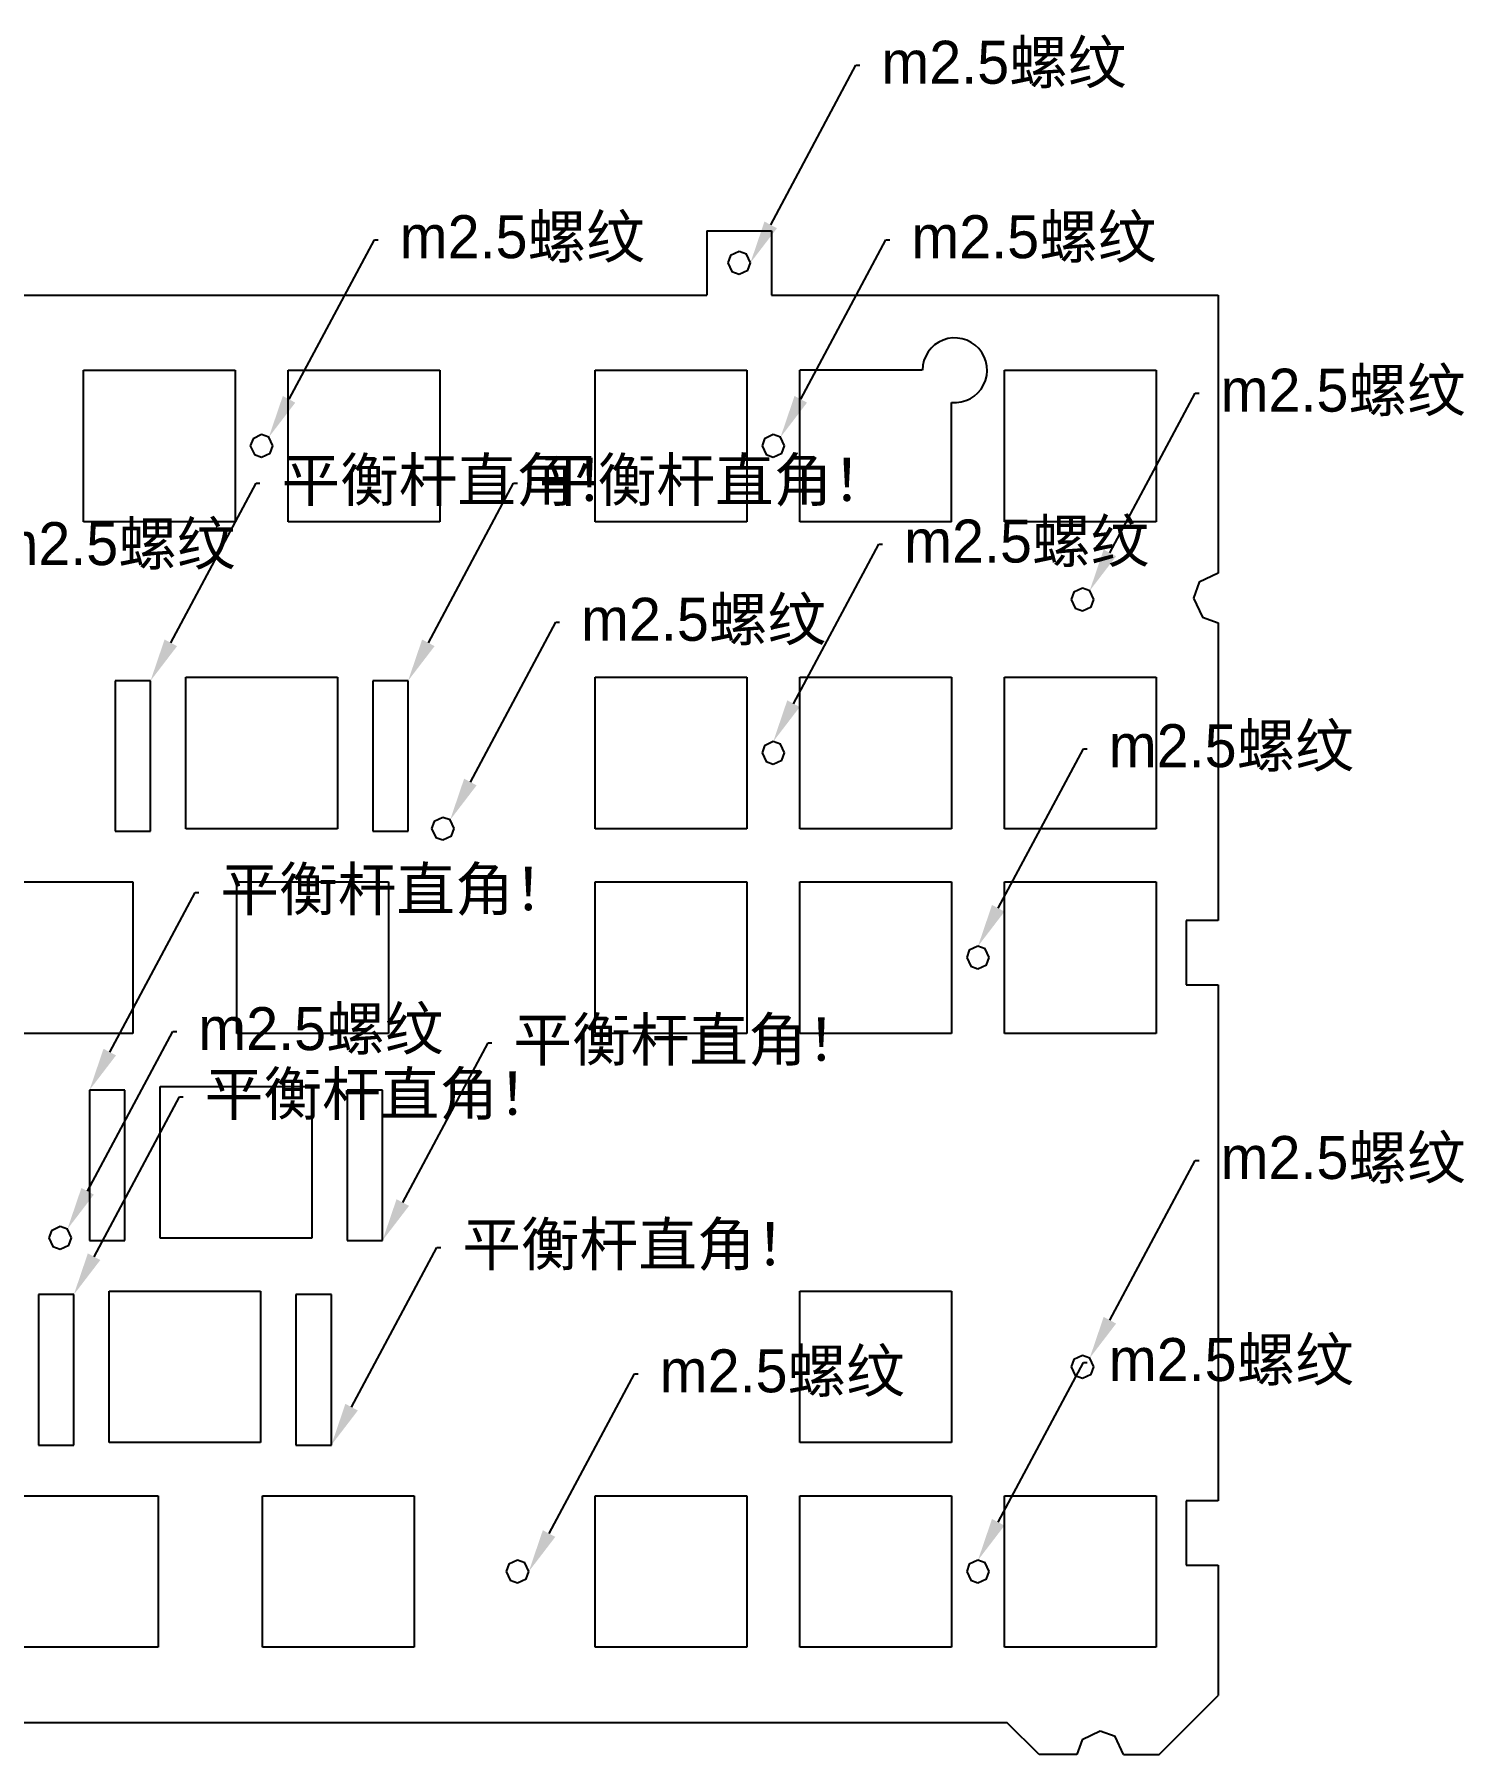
# Model space of a CAD drawing. Header units: millimetres. Extents: x -38 to 344, y 35 to 195.
# Drawn here: x 210.4 to 344.3, y 34.9 to 195 of the extents above; entities that cross this region are included whole.
import ezdxf
from ezdxf import colors
from ezdxf.entities.mleader import LeaderData, LeaderLine
from ezdxf.math import Vec2, Vec3

# ---------------------------------------------------------------- set-up
doc = ezdxf.new("R2010")
doc.units = ezdxf.units.MM

msp = doc.modelspace()

# ---------------------------------------------------------------- linework, layer by layer
at = {"color": 7, "linetype": 'Continuous'}
for p, q in [((272.98, 176.73), (272.98, 170.74)), ((272.98, 176.73), (278.98, 176.73)), ((278.98, 176.73), (278.98, 170.74)), ((-38.34, 170.74), (272.98, 170.74)), ((278.98, 170.74), (320.56, 170.74)), ((320.56, 170.74), (320.56, 144.85)), ((214.98, 163.75), (229.08, 163.75)), ((214.98, 149.65), (214.98, 163.75)), ((229.08, 163.75), (229.08, 149.65)), ((234.02, 163.75), (248.12, 163.75)), ((234.02, 149.65), (234.02, 163.75)), ((248.12, 163.75), (248.12, 149.65)), ((262.59, 163.75), (276.69, 163.75)), ((262.59, 149.65), (262.59, 163.75)), ((276.69, 163.75), (276.69, 149.65)), ((281.63, 149.65), (281.63, 163.75)), ((293.02, 163.74), (281.63, 163.75)), ((300.67, 163.75), (314.77, 163.75)), ((300.67, 149.65), (300.67, 163.75)), ((314.77, 163.75), (314.77, 149.65)), ((295.73, 149.65), (295.73, 160.74)), ((229.08, 149.65), (214.98, 149.65)), ((248.12, 149.65), (234.02, 149.65)), ((276.69, 149.65), (262.59, 149.65)), ((295.73, 149.65), (281.63, 149.65)), ((314.77, 149.65), (300.67, 149.65)), ((320.56, 140.25), (320.56, 112.55)), ((221.22, 134.85), (217.92, 134.85)), ((217.92, 134.85), (217.92, 120.85)), ((221.22, 120.85), (221.22, 134.85)), ((224.5, 135.18), (238.6, 135.18)), ((224.5, 121.08), (224.5, 135.18)), ((238.6, 135.18), (238.6, 121.08)), ((245.18, 134.85), (241.89, 134.85)), ((241.89, 134.85), (241.89, 120.85)), ((245.18, 120.85), (245.18, 134.85)), ((262.59, 135.18), (276.69, 135.18)), ((262.59, 121.08), (262.59, 135.18)), ((276.69, 135.18), (276.69, 121.08)), ((281.63, 135.18), (295.73, 135.18)), ((281.63, 121.08), (281.63, 135.18)), ((295.73, 135.18), (295.73, 121.08)), ((300.67, 135.18), (314.77, 135.18)), ((300.67, 121.08), (300.67, 135.18)), ((314.77, 135.18), (314.77, 121.08)), ((217.92, 120.85), (221.22, 120.85)), ((238.6, 121.08), (224.5, 121.08)), ((241.89, 120.85), (245.18, 120.85)), ((276.69, 121.08), (262.59, 121.08)), ((295.73, 121.08), (281.63, 121.08)), ((314.77, 121.08), (300.67, 121.08)), ((205.46, 116.14), (219.56, 116.14)), ((219.56, 116.14), (219.56, 102.04)), ((229.26, 116.14), (243.36, 116.14)), ((229.26, 102.04), (229.26, 116.14)), ((243.36, 116.14), (243.36, 102.04)), ((262.59, 116.14), (276.69, 116.14)), ((262.59, 102.04), (262.59, 116.14)), ((276.69, 116.14), (276.69, 102.04)), ((281.63, 116.14), (295.73, 116.14)), ((281.63, 102.04), (281.63, 116.14)), ((295.73, 116.14), (295.73, 102.04)), ((300.67, 116.14), (314.77, 116.14)), ((300.67, 102.04), (300.67, 116.14)), ((314.77, 116.14), (314.77, 102.04)), ((320.56, 112.55), (317.56, 112.55)), ((317.56, 112.55), (317.56, 106.55)), ((317.56, 106.55), (320.56, 106.55)), ((320.56, 106.55), (320.56, 58.55)), ((219.56, 102.04), (205.46, 102.04)), ((243.36, 102.04), (229.26, 102.04)), ((276.69, 102.04), (262.59, 102.04)), ((295.73, 102.04), (281.63, 102.04)), ((314.77, 102.04), (300.67, 102.04)), ((218.84, 96.77), (215.54, 96.77)), ((215.54, 96.77), (215.54, 82.77)), ((218.84, 82.77), (218.84, 96.77)), ((222.12, 97.1), (236.22, 97.1)), ((222.12, 83), (222.12, 97.1)), ((236.22, 97.1), (236.22, 83)), ((242.8, 96.77), (239.51, 96.77)), ((239.51, 96.77), (239.51, 82.77)), ((242.8, 82.77), (242.8, 96.77)), ((215.54, 82.77), (218.84, 82.77)), ((236.22, 83), (222.12, 83)), ((239.51, 82.77), (242.8, 82.77)), ((214.08, 77.73), (210.78, 77.73)), ((210.78, 77.73), (210.78, 63.73)), ((214.08, 63.73), (214.08, 77.73)), ((217.36, 78.06), (231.46, 78.06)), ((217.36, 63.96), (217.36, 78.06)), ((231.46, 78.06), (231.46, 63.96)), ((238.04, 77.73), (234.75, 77.73)), ((234.75, 77.73), (234.75, 63.73)), ((238.04, 63.73), (238.04, 77.73)), ((281.63, 78.06), (295.73, 78.06)), ((281.63, 63.96), (281.63, 78.06)), ((295.73, 78.06), (295.73, 63.96)), ((210.78, 63.73), (214.08, 63.73)), ((231.46, 63.96), (217.36, 63.96)), ((234.75, 63.73), (238.04, 63.73)), ((295.73, 63.96), (281.63, 63.96)), ((207.84, 59.02), (221.94, 59.02)), ((221.94, 59.02), (221.94, 44.92)), ((231.64, 59.02), (245.74, 59.02)), ((231.64, 44.92), (231.64, 59.02)), ((245.74, 59.02), (245.74, 44.92)), ((262.59, 59.02), (276.69, 59.02)), ((262.59, 44.92), (262.59, 59.02)), ((276.69, 59.02), (276.69, 44.92)), ((281.63, 59.02), (295.73, 59.02)), ((281.63, 44.92), (281.63, 59.02)), ((295.73, 59.02), (295.73, 44.92)), ((300.67, 59.02), (314.77, 59.02)), ((300.67, 44.92), (300.67, 59.02)), ((314.77, 59.02), (314.77, 44.92)), ((320.56, 58.55), (317.56, 58.55)), ((317.56, 58.55), (317.56, 52.55)), ((317.56, 52.55), (320.56, 52.55)), ((320.56, 52.55), (320.56, 40.43)), ((221.94, 44.92), (207.84, 44.92)), ((245.74, 44.92), (231.64, 44.92)), ((276.69, 44.92), (262.59, 44.92)), ((295.73, 44.92), (281.63, 44.92)), ((314.77, 44.92), (300.67, 44.92)), ((315.06, 34.93), (320.56, 40.43)), ((-18.85, 37.93), (300.89, 37.93)), ((303.89, 34.93), (300.89, 37.93)), ((307.39, 34.93), (303.89, 34.93)), ((311.74, 34.93), (315.06, 34.93))]:
    msp.add_line(p, q, dxfattribs=at)
at = {"color": 7, "linetype": 'Continuous', "flags": 128}
for points in [[(275.98, 174.79), (275.17, 174.41), (274.93, 173.74)], [(277.03, 173.74), (276.65, 174.54), (275.98, 174.79)], [(274.93, 173.74), (275.31, 172.93), (275.98, 172.69)], [(275.98, 172.69), (276.79, 173.07), (277.03, 173.74)], [(231.55, 157.75), (230.75, 157.37), (230.5, 156.7)], [(232.6, 156.7), (232.22, 157.51), (231.55, 157.75)], [(279.15, 157.75), (278.35, 157.37), (278.11, 156.7)], [(280.2, 156.7), (279.83, 157.51), (279.15, 157.75)], [(230.5, 156.7), (230.88, 155.89), (231.55, 155.65)], [(231.55, 155.65), (232.36, 156.03), (232.6, 156.7)], [(278.11, 156.7), (278.48, 155.89), (279.15, 155.65)], [(279.15, 155.65), (279.96, 156.03), (280.2, 156.7)], [(320.56, 144.85), (318.79, 144.02), (318.26, 142.55)], [(307.92, 143.46), (307.11, 143.09), (306.87, 142.41)], [(308.97, 142.41), (308.59, 143.22), (307.92, 143.46)], [(318.26, 142.55), (319.09, 140.78), (320.56, 140.25)], [(306.87, 142.41), (307.25, 141.61), (307.92, 141.36)], [(307.92, 141.36), (308.72, 141.74), (308.97, 142.41)], [(279.15, 129.19), (278.35, 128.81), (278.11, 128.14)], [(278.11, 128.14), (278.48, 127.33), (279.15, 127.09)], [(280.2, 128.14), (279.83, 128.94), (279.15, 129.19)], [(279.15, 127.09), (279.96, 127.47), (280.2, 128.14)], [(248.42, 122.14), (247.61, 121.76), (247.37, 121.09)], [(249.47, 121.09), (249.09, 121.9), (248.42, 122.14)], [(247.37, 121.09), (247.75, 120.28), (248.42, 120.04)], [(248.42, 120.04), (249.23, 120.42), (249.47, 121.09)], [(298.2, 110.15), (297.39, 109.77), (297.15, 109.1)], [(297.15, 109.1), (297.52, 108.29), (298.2, 108.05)], [(299.25, 109.1), (298.87, 109.9), (298.2, 110.15)], [(298.2, 108.05), (299, 108.43), (299.25, 109.1)], [(212.81, 84.06), (212, 83.68), (211.76, 83.01)], [(213.86, 83.01), (213.48, 83.82), (212.81, 84.06)], [(211.76, 83.01), (212.14, 82.2), (212.81, 81.96)], [(212.81, 81.96), (213.62, 82.34), (213.86, 83.01)], [(307.92, 72.06), (307.11, 71.69), (306.87, 71.02)], [(308.97, 71.02), (308.59, 71.82), (307.92, 72.06)], [(306.87, 71.02), (307.25, 70.21), (307.92, 69.97)], [(307.92, 69.97), (308.72, 70.34), (308.97, 71.02)], [(255.36, 53.02), (254.55, 52.65), (254.31, 51.97)], [(256.41, 51.97), (256.03, 52.78), (255.36, 53.02)], [(298.2, 53.02), (297.39, 52.65), (297.15, 51.97)], [(299.25, 51.97), (298.87, 52.78), (298.2, 53.02)], [(254.31, 51.97), (254.69, 51.17), (255.36, 50.92)], [(255.36, 50.92), (256.16, 51.3), (256.41, 51.97)], [(297.15, 51.97), (297.52, 51.17), (298.2, 50.92)], [(298.2, 50.92), (299, 51.3), (299.25, 51.97)], [(309.56, 37.11), (307.89, 36.32), (307.39, 34.93)], [(311.74, 34.93), (310.96, 36.61), (309.56, 37.11)]]:
    msp.add_lwpolyline(points, dxfattribs=at)
at = {"color": 7, "linetype": 'Continuous'}
msp.add_arc((296.04, 163.74), 3.01, 264.0833, 179.974, dxfattribs=at)

# ---------------------------------------------------------------- leaders
ml = msp.add_multileader_mtext('Standard')
ml.set_content('m2.5{\\fSimSun|b0|i0|c134|p2;螺纹}', color=256)
ml.set_leader_properties()
ml.build(insert=Vec2(0, 0))
ml.multileader.update_dxf_attribs({"text_right_attachment_type": 6, "dogleg_length": 0.36})
ctx = ml.context
ctx.base_point, ctx.plane_origin = Vec3(287.21, 192.12), Vec3(277.03, 173.74)
ctx.right_attachment = 6
notes = []
notes.append((ctx, [(0, (1, 1, 0), (286.85, 192.12), (1, 0), 0.36, [(0, [(277.03, 173.74)], 0, [])])]))
ctx.mtext.insert, ctx.mtext.flow_direction = Vec3(289.21, 194.4), 5
ml = msp.add_multileader_mtext('Standard')
ml.set_content('m2.5{\\fSimSun|b0|i0|c134|p2;螺纹}', color=256)
ml.set_leader_properties()
ml.build(insert=Vec2(0, 0))
ml.multileader.update_dxf_attribs({"text_right_attachment_type": 6, "dogleg_length": 0.36})
ctx = ml.context
ctx.base_point, ctx.plane_origin = Vec3(242.4, 175.89), Vec3(232.22, 157.51)
ctx.right_attachment = 6
notes.append((ctx, [(0, (1, 1, 0), (242.04, 175.89), (1, 0), 0.36, [(0, [(232.22, 157.51)], 0, [])])]))
ctx.mtext.insert, ctx.mtext.flow_direction = Vec3(244.4, 178.17), 5
ml = msp.add_multileader_mtext('Standard')
ml.set_content('m2.5{\\fSimSun|b0|i0|c134|p2;螺纹}', color=256)
ml.set_leader_properties()
ml.build(insert=Vec2(0, 0))
ml.multileader.update_dxf_attribs({"text_right_attachment_type": 6, "dogleg_length": 0.36})
ctx = ml.context
ctx.base_point, ctx.plane_origin = Vec3(290, 175.89), Vec3(279.83, 157.51)
ctx.right_attachment = 6
notes.append((ctx, [(0, (1, 1, 0), (289.64, 175.89), (1, 0), 0.36, [(0, [(279.83, 157.51)], 0, [])])]))
ctx.mtext.insert, ctx.mtext.flow_direction = Vec3(292, 178.17), 5
ml = msp.add_multileader_mtext('Standard')
ml.set_content('m2.5{\\fSimSun|b0|i0|c134|p2;螺纹}', color=256)
ml.set_leader_properties()
ml.build(insert=Vec2(0, 0))
ml.multileader.update_dxf_attribs({"text_right_attachment_type": 6, "dogleg_length": 0.36})
ctx = ml.context
ctx.base_point, ctx.plane_origin = Vec3(318.77, 161.61), Vec3(308.59, 143.22)
ctx.right_attachment = 6
notes.append((ctx, [(0, (1, 1, 0), (318.41, 161.61), (1, 0), 0.36, [(0, [(308.59, 143.22)], 0, [])])]))
ctx.mtext.insert, ctx.mtext.flow_direction = Vec3(320.77, 163.89), 5
ml = msp.add_multileader_mtext('Standard')
ml.set_content('{\\fSimSun|b0|i0|c134|p2;平衡杆直角！}', color=256)
ml.set_leader_properties()
ml.build(insert=Vec2(0, 0))
ml.multileader.update_dxf_attribs({"text_right_attachment_type": 6, "dogleg_length": 0.36})
ctx = ml.context
ctx.base_point, ctx.plane_origin = Vec3(231.4, 153.24), Vec3(221.22, 134.85)
ctx.right_attachment = 6
notes.append((ctx, [(0, (1, 1, 0), (231.04, 153.24), (1, 0), 0.36, [(0, [(221.22, 134.85)], 0, [])])]))
ctx.mtext.insert, ctx.mtext.flow_direction = Vec3(233.4, 155.54), 5
ml = msp.add_multileader_mtext('Standard')
ml.set_content('{\\fSimSun|b0|i0|c134|p2;平衡杆直角！}', color=256)
ml.set_leader_properties()
ml.build(insert=Vec2(0, 0))
ml.multileader.update_dxf_attribs({"text_right_attachment_type": 6, "dogleg_length": 0.36})
ctx = ml.context
ctx.base_point, ctx.plane_origin = Vec3(255.36, 153.24), Vec3(245.18, 134.85)
ctx.right_attachment = 6
notes.append((ctx, [(0, (1, 1, 0), (255, 153.24), (1, 0), 0.36, [(0, [(245.18, 134.85)], 0, [])])]))
ctx.mtext.insert, ctx.mtext.flow_direction = Vec3(257.36, 155.54), 5
ml = msp.add_multileader_mtext('Standard')
ml.set_content('m2.5{\\fSimSun|b0|i0|c134|p2;螺纹}', color=256)
ml.set_leader_properties()
ml.build(insert=Vec2(0, 0))
ml.multileader.update_dxf_attribs({"text_right_attachment_type": 6, "dogleg_length": 0.36})
ctx = ml.context
ctx.base_point, ctx.plane_origin = Vec3(204.32, 147.33), Vec3(194.14, 128.94)
ctx.right_attachment = 6
notes.append((ctx, [(0, (1, 1, 0), (203.96, 147.33), (1, 0), 0.36, [(0, [(194.14, 128.94)], 0, [])])]))
ctx.mtext.insert, ctx.mtext.flow_direction = Vec3(206.32, 149.61), 5
ml = msp.add_multileader_mtext('Standard')
ml.set_content('m2.5{\\fSimSun|b0|i0|c134|p2;螺纹}', color=256)
ml.set_leader_properties()
ml.build(insert=Vec2(0, 0))
ml.multileader.update_dxf_attribs({"text_right_attachment_type": 6, "dogleg_length": 0.36})
ctx = ml.context
ctx.base_point, ctx.plane_origin = Vec3(289.33, 147.57), Vec3(279.15, 129.19)
ctx.right_attachment = 6
notes.append((ctx, [(0, (1, 1, 0), (288.97, 147.57), (1, 0), 0.36, [(0, [(279.15, 129.19)], 0, [])])]))
ctx.mtext.insert, ctx.mtext.flow_direction = Vec3(291.33, 149.85), 5
ml = msp.add_multileader_mtext('Standard')
ml.set_content('m2.5{\\fSimSun|b0|i0|c134|p2;螺纹}', color=256)
ml.set_leader_properties()
ml.build(insert=Vec2(0, 0))
ml.multileader.update_dxf_attribs({"text_right_attachment_type": 6, "dogleg_length": 0.36})
ctx = ml.context
ctx.base_point, ctx.plane_origin = Vec3(259.27, 140.29), Vec3(249.09, 121.9)
ctx.right_attachment = 6
notes.append((ctx, [(0, (1, 1, 0), (258.91, 140.29), (1, 0), 0.36, [(0, [(249.09, 121.9)], 0, [])])]))
ctx.mtext.insert, ctx.mtext.flow_direction = Vec3(261.27, 142.57), 5
ml = msp.add_multileader_mtext('Standard')
ml.set_content('m2.5{\\fSimSun|b0|i0|c134|p2;螺纹}', color=256)
ml.set_leader_properties()
ml.build(insert=Vec2(0, 0))
ml.multileader.update_dxf_attribs({"text_right_attachment_type": 6, "dogleg_length": 0.36})
ctx = ml.context
ctx.base_point, ctx.plane_origin = Vec3(308.37, 128.53), Vec3(298.2, 110.15)
ctx.right_attachment = 6
notes.append((ctx, [(0, (1, 1, 0), (308.01, 128.53), (1, 0), 0.36, [(0, [(298.2, 110.15)], 0, [])])]))
ctx.mtext.insert, ctx.mtext.flow_direction = Vec3(310.37, 130.81), 5
ml = msp.add_multileader_mtext('Standard')
ml.set_content('{\\fSimSun|b0|i0|c134|p2;平衡杆直角！}', color=256)
ml.set_leader_properties()
ml.build(insert=Vec2(0, 0))
ml.multileader.update_dxf_attribs({"text_right_attachment_type": 6, "dogleg_length": 0.36})
ctx = ml.context
ctx.base_point, ctx.plane_origin = Vec3(225.72, 115.16), Vec3(215.54, 96.77)
ctx.right_attachment = 6
notes.append((ctx, [(0, (1, 1, 0), (225.36, 115.16), (1, 0), 0.36, [(0, [(215.54, 96.77)], 0, [])])]))
ctx.mtext.insert, ctx.mtext.flow_direction = Vec3(227.72, 117.46), 5
ml = msp.add_multileader_mtext('Standard')
ml.set_content('m2.5{\\fSimSun|b0|i0|c134|p2;螺纹}', color=256)
ml.set_leader_properties()
ml.build(insert=Vec2(0, 0))
ml.multileader.update_dxf_attribs({"text_right_attachment_type": 6, "dogleg_length": 0.36})
ctx = ml.context
ctx.base_point, ctx.plane_origin = Vec3(223.66, 102.2), Vec3(213.48, 83.82)
ctx.right_attachment = 6
notes.append((ctx, [(0, (1, 1, 0), (223.3, 102.2), (1, 0), 0.36, [(0, [(213.48, 83.82)], 0, [])])]))
ctx.mtext.insert, ctx.mtext.flow_direction = Vec3(225.66, 104.48), 5
ml = msp.add_multileader_mtext('Standard')
ml.set_content('{\\fSimSun|b0|i0|c134|p2;平衡杆直角！}', color=256)
ml.set_leader_properties()
ml.build(insert=Vec2(0, 0))
ml.multileader.update_dxf_attribs({"text_right_attachment_type": 6, "dogleg_length": 0.36})
ctx = ml.context
ctx.base_point, ctx.plane_origin = Vec3(252.98, 101.16), Vec3(242.8, 82.77)
ctx.right_attachment = 6
notes.append((ctx, [(0, (1, 1, 0), (252.62, 101.16), (1, 0), 0.36, [(0, [(242.8, 82.77)], 0, [])])]))
ctx.mtext.insert, ctx.mtext.flow_direction = Vec3(254.98, 103.46), 5
ml = msp.add_multileader_mtext('Standard')
ml.set_content('{\\fSimSun|b0|i0|c134|p2;平衡杆直角！}', color=256)
ml.set_leader_properties()
ml.build(insert=Vec2(0, 0))
ml.multileader.update_dxf_attribs({"text_right_attachment_type": 6, "dogleg_length": 0.36})
ctx = ml.context
ctx.base_point, ctx.plane_origin = Vec3(224.26, 96.12), Vec3(214.08, 77.73)
ctx.right_attachment = 6
notes.append((ctx, [(0, (1, 1, 0), (223.9, 96.12), (1, 0), 0.36, [(0, [(214.08, 77.73)], 0, [])])]))
ctx.mtext.insert, ctx.mtext.flow_direction = Vec3(226.26, 98.42), 5
ml = msp.add_multileader_mtext('Standard')
ml.set_content('m2.5{\\fSimSun|b0|i0|c134|p2;螺纹}', color=256)
ml.set_leader_properties()
ml.build(insert=Vec2(0, 0))
ml.multileader.update_dxf_attribs({"text_right_attachment_type": 6, "dogleg_length": 0.36})
ctx = ml.context
ctx.base_point, ctx.plane_origin = Vec3(318.77, 90.21), Vec3(308.59, 71.82)
ctx.right_attachment = 6
notes.append((ctx, [(0, (1, 1, 0), (318.41, 90.21), (1, 0), 0.36, [(0, [(308.59, 71.82)], 0, [])])]))
ctx.mtext.insert, ctx.mtext.flow_direction = Vec3(320.77, 92.49), 5
ml = msp.add_multileader_mtext('Standard')
ml.set_content('{\\fSimSun|b0|i0|c134|p2;平衡杆直角！}', color=256)
ml.set_leader_properties()
ml.build(insert=Vec2(0, 0))
ml.multileader.update_dxf_attribs({"text_right_attachment_type": 6, "dogleg_length": 0.36})
ctx = ml.context
ctx.base_point, ctx.plane_origin = Vec3(248.22, 82.12), Vec3(238.04, 63.73)
ctx.right_attachment = 6
notes.append((ctx, [(0, (1, 1, 0), (247.86, 82.12), (1, 0), 0.36, [(0, [(238.04, 63.73)], 0, [])])]))
ctx.mtext.insert, ctx.mtext.flow_direction = Vec3(250.22, 84.42), 5
ml = msp.add_multileader_mtext('Standard')
ml.set_content('m2.5{\\fSimSun|b0|i0|c134|p2;螺纹}', color=256)
ml.set_leader_properties()
ml.build(insert=Vec2(0, 0))
ml.multileader.update_dxf_attribs({"text_right_attachment_type": 6, "dogleg_length": 0.36})
ctx = ml.context
ctx.base_point, ctx.plane_origin = Vec3(308.37, 71.41), Vec3(298.2, 53.02)
ctx.right_attachment = 6
notes.append((ctx, [(0, (1, 1, 0), (308.01, 71.41), (1, 0), 0.36, [(0, [(298.2, 53.02)], 0, [])])]))
ctx.mtext.insert, ctx.mtext.flow_direction = Vec3(310.37, 73.69), 5
ml = msp.add_multileader_mtext('Standard')
ml.set_content('m2.5{\\fSimSun|b0|i0|c134|p2;螺纹}', color=256)
ml.set_leader_properties()
ml.build(insert=Vec2(0, 0))
ml.multileader.update_dxf_attribs({"text_right_attachment_type": 6, "dogleg_length": 0.36})
ctx = ml.context
ctx.base_point, ctx.plane_origin = Vec3(266.59, 70.36), Vec3(256.41, 51.97)
ctx.right_attachment = 6
notes.append((ctx, [(0, (1, 1, 0), (266.23, 70.36), (1, 0), 0.36, [(0, [(256.41, 51.97)], 0, [])])]))
ctx.mtext.insert, ctx.mtext.flow_direction = Vec3(268.59, 72.64), 5
for ctx, leaders in notes:
    for number, flags, end, landing, length, lines in leaders:
        leader = LeaderData()
        leader.index, (leader.has_last_leader_line, leader.has_dogleg_vector, leader.attachment_direction) = number, flags
        leader.last_leader_point, leader.dogleg_vector, leader.dogleg_length = Vec3(end), Vec3(landing), length
        for number, points, colour, breaks in lines:
            line = LeaderLine()
            line.index, line.vertices, line.color, line.breaks = number, Vec3.list(points), colors.encode_raw_color(colour), breaks
            leader.lines.append(line)
        ctx.leaders.append(leader)

doc.saveas('drawing.dxf')
